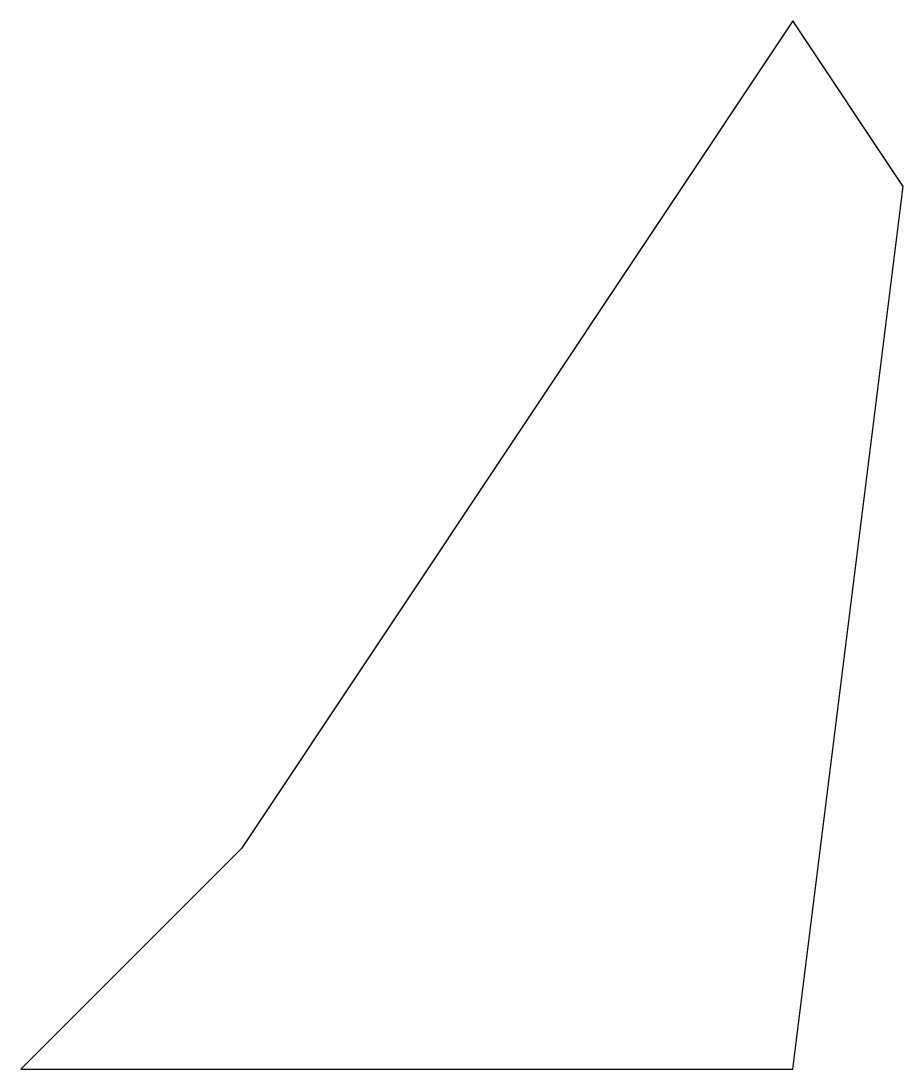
# Model space of a CAD drawing. Header units: millimetres. Extents: x 110 to 270, y 110 to 300.
import ezdxf

# ---------------------------------------------------------------- set-up
doc = ezdxf.new("R2010")
doc.units = ezdxf.units.MM

msp = doc.modelspace()

# ---------------------------------------------------------------- linework, layer by layer
for p, q in [((250, 300), (150, 150)), ((270, 270), (250, 300)), ((250, 110), (270, 270)), ((150, 150), (110, 110)), ((110, 110), (250, 110)), ((110, 110), (110, 110))]:
    msp.add_line(p, q)

doc.saveas('drawing.dxf')
